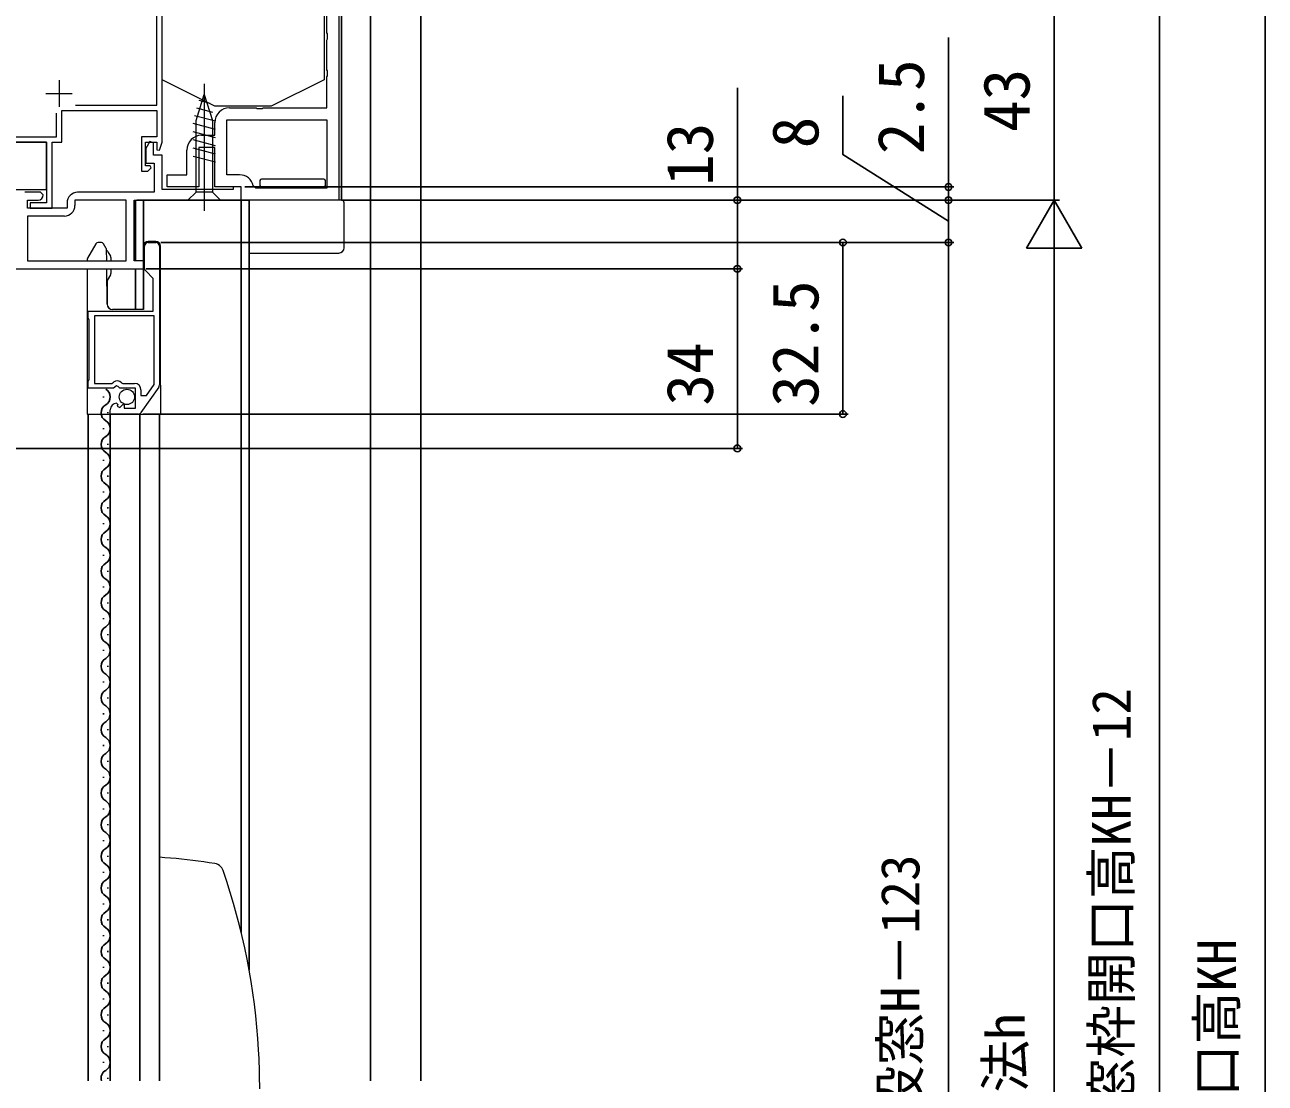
# Model space of a CAD drawing. Units: millimetres, scale not verified. Extents: x -525 to 525, y -783 to 778.
# Drawn here: x -354.5 to -119.5, y 60 to 260.4 of the extents above; entities that cross this region are included whole.
import ezdxf
from ezdxf.enums import TextEntityAlignment as Align

# ---------------------------------------------------------------- set-up
doc = ezdxf.new("R2010")
doc.units = ezdxf.units.MM
doc.header["$LTSCALE"] = 4
doc.layers.add('0-3_YKK_11', color=7, linetype='Continuous', lineweight=18)
doc.layers.add('0-6_YKK_13', color=4, linetype='Continuous', lineweight=18)
for name, color, linetype in [('0-5_YKK_12', 2, 'Continuous'), ('0-8_YKK_D', 6, 'Continuous'), ('0-A_YSS_K', 3, 'Continuous')]:
    doc.layers.add(name, color=color, linetype=linetype)
doc.styles.add('ＭＳ ゴシック', font='')
doc.styles.get('ＭＳ ゴシック').set_extended_font_data('MS Gothic')

msp = doc.modelspace()

# ---------------------------------------------------------------- linework, layer by layer
at = {"layer": '0-3_YKK_11', "color": 211}
for p, q in [((-348.004, 249.9), (-348.004, 244.9)), ((-350.504, 247.4), (-345.504, 247.4))]:
    msp.add_line(p, q, dxfattribs=at)
at = {"layer": '0-3_YKK_11'}
for p, q in [((-331.1, 219.2), (-329.7, 219.2)), ((-331.8, 214.29), (-331.8, 218.5)), ((-329, 218.5), (-329, 192.22)), ((-329.126, 191.819), (-332.491, 186.999))]:
    msp.add_line(p, q, dxfattribs=at)
for points in [[(-295, 283.2), (-295, 227.2), (-313.5, 227.2), (-313.5, 229.7), (-318.5, 229.7), (-318.5, 237.2), (-321.5, 237.2), (-321.5, 229.7), (-327.5, 229.7), (-327.5, 232), (-323.8, 232), (-323.8, 236.7)], [(-315.7, 244.7), (-310.671, 244.7), (-310.479, 244.557), (-309.521, 244.557), (-309.329, 244.7), (-297.3, 244.7), (-297.3, 250.529), (-297.157, 250.721), (-297.157, 251.679), (-297.3, 251.871), (-297.3, 257.529), (-297.157, 257.721), (-297.157, 258.679), (-297.3, 258.871), (-297.3, 262.529)], [(-316.2, 242.4), (-297.3, 242.4), (-297.3, 229.5), (-310.759, 229.5), (-311.249, 229.903)], [(-313.8, 232), (-316.2, 232), (-316.2, 242.4)], [(-321, 239.5), (-318.5, 239.5), (-318.5, 241.9)], [(-337.118, 188.799), (-336.907, 188.548), (-336.992, 188.229), (-336.524, 187.959), (-335.947, 188.536), (-335.7, 188.434), (-335.7, 187.8), (-333.5, 187.8), (-333.5, 191.6), (-336.5, 191.6), (-336.8, 191.9), (-337.129, 192.053), (-337.669, 191.6), (-342.5, 191.6), (-342.5, 192.927), (-342.4, 193.1), (-342.3, 193.273), (-342.3, 204.527), (-342.4, 204.7), (-342.5, 204.873), (-342.5, 206.2), (-330.2, 206.2), (-330.2, 212.4), (-331.595, 213.795)], [(-330, 192.315), (-330, 205.3), (-341.3, 205.3), (-341.3, 192.5), (-337.996, 192.5), (-337.707, 192.743)], [(-336.157, 192.607), (-335.928, 192.5), (-333.7, 192.5)], [(-332.5, 191.3), (-332.5, 190.2), (-331.476, 190.2), (-330, 192.315)], [(-333.065, 186.7), (-338.3, 186.7), (-338.3, 187.505)]]:
    msp.add_lwpolyline(points, dxfattribs=at)
at = {"layer": '0-3_YKK_11', "color": 211}
for points in [[(-344.901, 245.2), (-329.504, 245.2), (-329.504, 263.5), (-329.704, 263.7), (-330.004, 264), (-330.004, 268.9), (-367.504, 268.9), (-367.504, 239.2), (-348.504, 239.2), (-348.504, 243.7)], [(-384.846, 238.2), (-350.404, 238.2), (-350.404, 226.7), (-353.504, 226.7), (-353.504, 225.7), (-349.304, 225.7), (-349.304, 238.2), (-347.504, 238.2), (-347.504, 244.2), (-329.504, 244.2), (-329.504, 239.2), (-332.404, 239.2), (-332.404, 232.7), (-331.204, 232.7), (-330.567, 233.307), (-330.724, 233.7), (-331.604, 233.7), (-331.604, 238.2), (-329.504, 238.2), (-329.504, 236.743), (-328.997, 236.664), (-328.504, 238.2), (-328.504, 265.742)], [(-359, 214.2), (-332, 214.2), (-332, 215.7), (-333.8, 215.7), (-333.8, 227.2), (-313.5, 227.2), (-313.5, 229.7), (-315, 229.7), (-315, 229.2), (-328.5, 229.2), (-328.5, 235.7), (-330.1, 235.7), (-330.1, 238.081), (-330.834, 238.283), (-331.6, 237), (-331.6, 234.2), (-330, 234.2), (-330, 228.7), (-344.5, 228.7)], [(-351, 228.2), (-351.5, 228.7), (-354.5, 228.7)], [(-346.5, 226.7), (-346.5, 225.7), (-354, 225.7), (-354, 227.2), (-352, 227.2)], [(-354, 215.7), (-335.3, 215.7), (-335.3, 227.2), (-345, 227.2), (-345, 226.2)], [(-347, 224.2), (-354, 224.2), (-354, 215.7)]]:
    msp.add_lwpolyline(points, dxfattribs=at)
at = {"layer": '0-3_YKK_11'}
for centre, radius, start, end in [((-315.7, 241.9), 2.8, 90.00001, 179.99999), ((-321, 236.7), 2.8, 90.00001, 179.99999), ((-313.8, 229.4), 2.6, 11.15993, 90.00001), ((-331.1, 218.5), 0.7, 90.00001, 179.99999), ((-329.7, 218.5), 0.7, 0.00001, 89.99999), ((-331.1, 214.29), 0.7, 179.99997, 224.99996), ((-337, 191.9), 1.1, 40.00519, 130.00001), ((-333.7, 191.3), 1.2, 0.00001, 89.99999), ((-329.7, 192.22), 0.7, 325.08065, 0.00008), ((-337, 187.505), 1.3, 95.2159, 180.00002), ((-333.065, 187.4), 0.7, 270.00002, 325.08063)]:
    msp.add_arc(centre, radius, start, end, dxfattribs=at)
at = {"layer": '0-3_YKK_11', "color": 211}
for centre, radius, start, end in [((-352, 228.2), 1, 270.00001, 359.99999), ((-344.5, 226.7), 2, 90.00001, 179.99999), ((-347, 226.2), 2, 270.00001, 359.99999)]:
    msp.add_arc(centre, radius, start, end, dxfattribs=at)
at = {"layer": '0-5_YKK_12'}
for p, q in [((-289, 60.45), (-289, 283.7)), ((-294.5, 227.2), (-294.5, 278.2)), ((-333.5, 227.158), (-333.5, 215.742)), ((-333.3, 227.2), (-312, 227.2)), ((-332, 227.2), (-332, 206.5)), ((-313.5, 88.574), (-313.5, 227.2)), ((-312, 81.411), (-312, 227.2)), ((-333.5, 214.2), (-333.5, 206.5)), ((-339.56, 189.85), (-339.56, 190.05)), ((-342.5, 60.45), (-342.5, 186.7)), ((-338.8, 186.85), (-338.8, 187.05)), ((-338.3, 186.7), (-338.3, 60.45)), ((-332.7, 186.7), (-332.7, 60.45)), ((-329, 60.45), (-329, 186.7)), ((-339.56, 183.85), (-339.56, 184.05)), ((-338.8, 180.85), (-338.8, 181.05)), ((-339.56, 177.85), (-339.56, 178.05)), ((-338.8, 174.85), (-338.8, 175.05)), ((-339.56, 171.85), (-339.56, 172.05)), ((-338.8, 168.85), (-338.8, 169.05)), ((-339.56, 165.85), (-339.56, 166.05)), ((-338.8, 162.85), (-338.8, 163.05)), ((-339.56, 159.85), (-339.56, 160.05)), ((-338.8, 156.85), (-338.8, 157.05)), ((-339.56, 153.85), (-339.56, 154.05)), ((-338.8, 150.85), (-338.8, 151.05)), ((-339.56, 147.85), (-339.56, 148.05)), ((-338.8, 144.85), (-338.8, 145.05)), ((-339.56, 141.85), (-339.56, 142.05)), ((-338.8, 138.85), (-338.8, 139.05)), ((-339.56, 135.85), (-339.56, 136.05)), ((-338.8, 132.85), (-338.8, 133.05)), ((-339.56, 129.85), (-339.56, 130.05)), ((-338.8, 126.85), (-338.8, 127.05)), ((-339.56, 123.85), (-339.56, 124.05)), ((-338.8, 120.85), (-338.8, 121.05)), ((-339.56, 117.85), (-339.56, 118.05)), ((-338.8, 114.85), (-338.8, 115.05)), ((-339.56, 111.85), (-339.56, 112.05)), ((-338.8, 108.85), (-338.8, 109.05)), ((-339.56, 105.85), (-339.56, 106.05)), ((-338.8, 102.85), (-338.8, 103.05)), ((-339.56, 99.85), (-339.56, 100.05)), ((-338.8, 96.85), (-338.8, 97.05)), ((-339.56, 93.85), (-339.56, 94.05)), ((-338.8, 90.85), (-338.8, 91.05)), ((-339.56, 87.85), (-339.56, 88.05)), ((-338.8, 84.85), (-338.8, 85.05)), ((-339.56, 81.85), (-339.56, 82.05)), ((-338.8, 78.85), (-338.8, 79.05)), ((-339.56, 75.85), (-339.56, 76.05)), ((-338.8, 72.85), (-338.8, 73.05)), ((-339.56, 69.85), (-339.56, 70.05)), ((-338.8, 66.85), (-338.8, 67.05)), ((-339.56, 63.85), (-339.56, 64.05)), ((-338.8, 60.85), (-338.8, 61.05))]:
    msp.add_line(p, q, dxfattribs=at)
for centre, start, end in [((-340.018, 189.95), 299.20254, 60.79746), ((-338.342, 186.95), 119.20254, 240.79746), ((-340.018, 183.95), 299.20254, 60.79746), ((-338.342, 180.95), 119.20254, 240.79746), ((-340.018, 177.95), 299.20254, 60.79746), ((-338.342, 174.95), 119.20254, 240.79746), ((-340.018, 171.95), 299.20254, 60.79746), ((-338.342, 168.95), 119.20254, 240.79746), ((-340.018, 165.95), 299.20254, 60.79746), ((-338.342, 162.95), 119.20254, 240.79746), ((-340.018, 159.95), 299.20254, 60.79746), ((-338.342, 156.95), 119.20254, 240.79746), ((-340.018, 153.95), 299.20254, 60.79746), ((-338.342, 150.95), 119.20254, 240.79746), ((-340.018, 147.95), 299.20254, 60.79746), ((-338.342, 144.95), 119.20254, 240.79746), ((-340.018, 141.95), 299.20254, 60.79746), ((-338.342, 138.95), 119.20254, 240.79746), ((-340.018, 135.95), 299.20254, 60.79746), ((-338.342, 132.95), 119.20254, 240.79746), ((-340.018, 129.95), 299.20254, 60.79746), ((-338.342, 126.95), 119.20254, 240.79746), ((-340.018, 123.95), 299.20254, 60.79746), ((-338.342, 120.95), 119.20254, 240.79746), ((-340.018, 117.95), 299.20254, 60.79746), ((-338.342, 114.95), 119.20254, 240.79746), ((-340.018, 111.95), 299.20254, 60.79746), ((-338.342, 108.95), 119.20254, 240.79746), ((-340.018, 105.95), 299.20254, 60.79746), ((-338.342, 102.95), 119.20254, 240.79746), ((-340.018, 99.95), 299.20254, 60.79746), ((-338.342, 96.95), 119.20254, 240.79746), ((-340.018, 93.95), 299.20254, 60.79746), ((-338.342, 90.95), 119.20254, 240.79746), ((-340.018, 87.95), 299.20254, 60.79746), ((-338.342, 84.95), 119.20254, 240.79746), ((-340.018, 81.95), 299.20254, 60.79746), ((-338.342, 78.95), 119.20254, 240.79746), ((-340.018, 75.95), 299.20254, 60.79746), ((-338.342, 72.95), 119.20254, 240.79746), ((-340.018, 69.95), 299.20254, 60.79746), ((-338.342, 66.95), 119.20254, 240.79746), ((-340.018, 63.95), 299.20254, 60.79746), ((-338.342, 60.95), 119.20254, 196.91585)]:
    msp.add_arc(centre, 1.718, start, end, dxfattribs=at)
at = {"layer": '0-6_YKK_13'}
for p, q in [((-320.5, 249.2), (-320.5, 225.2)), ((-318.854, 243.808), (-321.89, 244.621)), ((-319.389, 245.504), (-321.438, 246.053)), ((-318.4, 242.133), (-322.341, 243.189)), ((-318.4, 240.58), (-322.6, 241.706)), ((-318.4, 239.027), (-322.6, 240.153)), ((-318.4, 237.474), (-322.6, 238.6)), ((-318.4, 235.921), (-322.6, 237.047)), ((-318.4, 234.369), (-322.6, 235.494)), ((-309.95, 230.9), (-309.95, 230.454)), ((-309.95, 230.454), (-309.95, 230)), ((-297.85, 231.2), (-309.65, 231.2)), ((-297.55, 230.454), (-297.55, 230.9)), ((-297.55, 230), (-297.55, 230.454)), ((-318.95, 228.75), (-322.05, 228.75)), ((-309.65, 229.7), (-297.85, 229.7)), ((-295, 227.2), (-312, 227.2)), ((-294.5, 227.2), (-295, 227.2)), ((-294, 218.2), (-294, 226.7)), ((-341.044, 218.95), (-342.633, 216.198)), ((-340, 219.2), (-340.611, 219.2)), ((-339.066, 218.083), (-339.567, 218.95)), ((-329.7, 219.4), (-331.1, 219.4)), ((-338.98, 215.697), (-338.999, 217.837)), ((-338.756, 217.45), (-338.267, 216.604)), ((-338.2, 216.354), (-338.2, 215.697)), ((-328.8, 192.181), (-328.8, 218.5)), ((-312, 217.2), (-295, 217.2)), ((-342.7, 215.948), (-342.7, 215.697)), ((-342.7, 214.197), (-342.7, 192)), ((-338.909, 207.491), (-338.967, 214.197)), ((-338.2, 214.197), (-338.2, 213.334)), ((-338.267, 213.084), (-338.9, 211.988)), ((-338.9, 211.988), (-338.9, 207.5)), ((-333.5, 206.5), (-337.909, 206.5)), ((-342.7, 192), (-342.7, 190.8)), ((-342.7, 190.8), (-342.7, 186.7)), ((-328.8, 192.181), (-328.8, 186.7)), ((-342.7, 186.7), (-342, 186.7)), ((-342, 186.7), (-338.3, 186.7)), ((-338.3, 186.7), (-333.5, 186.7)), ((-333.5, 186.7), (-328.96, 186.7)), ((-328.96, 186.7), (-328.8, 186.7))]:
    msp.add_line(p, q, dxfattribs=at)
for points in [[(-328.5, 268.5), (-297.8, 268.5), (-297.8, 250), (-307.8, 245), (-318.5, 245), (-328.5, 250)], [(-322.05, 228.75), (-322.05, 242.284), (-320.5, 247.2), (-318.95, 242.284), (-318.95, 228.75), (-317.4, 227.2), (-323.6, 227.2)], [(-350.4, 238.2), (-367.4, 238.2), (-367.4, 229.2), (-350.4, 229.2)]]:
    msp.add_lwpolyline(points, close=True, dxfattribs=at)
for points in [[(-332, 218.5), (-332, 206.5), (-333.5, 206.5)], [(-318.496, 101.602), (-319.541, 101.762), (-320.587, 101.913), (-321.635, 102.054), (-322.684, 102.186), (-323.735, 102.309), (-324.786, 102.422), (-325.838, 102.527), (-326.891, 102.621), (-327.945, 102.707), (-329, 102.785)], [(-316.912, 100.267), (-317.024, 100.557), (-317.193, 100.82), (-317.398, 101.054), (-317.637, 101.255), (-317.904, 101.414), (-318.193, 101.533), (-318.497, 101.598)], [(-310.17, 65.502), (-310.185, 65.792), (-310.199, 66.055), (-310.213, 66.302)]]:
    msp.add_lwpolyline(points, dxfattribs=at)
msp.add_circle((-335.149, 189.95), 1.45, dxfattribs=at)
for centre, radius, start, end in [((-309.65, 230.9), 0.3, 90, 180), ((-297.85, 230.9), 0.3, 0, 90), ((-309.65, 230), 0.3, 180, 270), ((-307.8, 229.4), 0.3, 19.47122, 90), ((-299.7, 229.4), 0.3, 90, 160.52878), ((-297.85, 230), 0.3, 270, 0), ((-294.5, 226.7), 0.5, 0, 90), ((-340.611, 218.7), 0.5, 90, 150), ((-340, 218.7), 0.5, 30, 90), ((-331.1, 218.5), 0.9, 90, 180), ((-329.7, 218.5), 0.9, 0, 90), ((-339.499, 217.833), 0.5, 0.5, 30), ((-339.189, 217.2), 0.5, 30, 67.50938), ((-338.7, 216.354), 0.5, 0, 30), ((-295, 218.2), 1, 270, 0), ((-342.2, 215.948), 0.5, 150, 180), ((-338.7, 213.334), 0.5, 330, 0), ((-337.909, 207.5), 1, 180.5, 270), ((-337.9, 207.5), 1, 180, 270), ((-437.122, 58.95), 127.122, 3.31549, 18.97007), ((-437.122, 58.95), 127.121, 0, 2.95421)]:
    msp.add_arc(centre, radius, start, end, dxfattribs=at)
at = {"layer": '0-8_YKK_D'}
for p, q in [((-119.5, 271.7), (-119.5, -137.3)), ((-159.5, 270.2), (-159.5, 227.2)), ((-139.5, 270.2), (-139.5, 252.013)), ((-139.5, 259.7), (-139.5, -137.3)), ((-179.5, 229.7), (-179.5, 258.027)), ((-312.8, 229.7), (-178.5, 229.7)), ((-179.5, 227.2), (-179.5, 229.7)), ((-294.5, 227.2), (-178.5, 227.2)), ((-294.5, 227.2), (-158.5, 227.2)), ((-294.5, 227.2), (-158.5, 227.2)), ((-294.5, 227.2), (-178.5, 227.2)), ((-294.5, 227.2), (-218.5, 227.2)), ((-179.5, 219.2), (-179.5, 227.2)), ((-179.5, 227.2), (-179.5, 224.65)), ((-159.5, 227.2), (-164.75, 218.107)), ((-159.5, 227.2), (-154.25, 218.107)), ((-159.5, 227.2), (-159.5, 209.013)), ((-328.7, 219.2), (-198.5, 219.2)), ((-328.7, 219.2), (-178.5, 219.2)), ((-328.7, 219.2), (-178.5, 219.2)), ((-199.5, 219.2), (-199.5, 186.7)), ((-179.5, 219.2), (-179.5, -75.8)), ((-164.75, 218.107), (-154.25, 218.107)), ((-159.5, 216.7), (-159.5, -100.3)), ((-331.5, 214.2), (-218.5, 214.2)), ((-331.5, 214.2), (-218.5, 214.2)), ((-219.5, 214.2), (-219.5, 180.2)), ((-332.065, 186.7), (-198.5, 186.7)), ((-363, 180.2), (-218.5, 180.2))]:
    msp.add_line(p, q, dxfattribs=at)
for points in [[(-219.5, 214.2), (-219.5, 227.2), (-219.5, 248.477)], [(-179.5, 223.2), (-199.5, 235.845), (-199.5, 246.936)]]:
    msp.add_lwpolyline(points, dxfattribs=at)
for centre in [(-179.5, 229.7), (-219.5, 227.2), (-179.5, 227.2), (-179.5, 227.2), (-199.5, 219.2), (-179.5, 219.2), (-179.5, 219.2), (-219.5, 214.2), (-219.5, 214.2), (-199.5, 186.7), (-219.5, 180.2)]:
    msp.add_circle(centre, 0.637, dxfattribs=at)
at = {"layer": '0-A_YSS_K'}
msp.add_lwpolyline([(-282.5, 305.7), (-279.5, 305.7), (-279.5, 60.45)], dxfattribs=at)

# ---------------------------------------------------------------- texts
at = {"layer": '0-8_YKK_D', "style": 'ＭＳ ゴシック'}
for s, height, p in [('2.5', 8.798, (-181.5, 235.914)), ('43', 8.798, (-161.5, 240.109)), ('8', 8.798, (-201.5, 237.027)), ('13', 8.798, (-221.5, 229.909)), ('32.5', 8.798, (-201.5, 188.086)), ('34', 8.798, (-221.5, 188.302)), ('新設窓H＝ジョイント枠出来高JH＝既設窓枠開口高KH－12', 7.331, (-142.807, -120.107)), ('網戸出来高MH＝新設窓H－123', 7.331, (-182.807, -26.624)), ('既設窓枠開口高KH', 7.331, (-122.807, 7.37)), ('新設窓内法h', 7.331, (-162.864, 18.228))]:
    msp.add_text(s, height=height, rotation=90, dxfattribs=at).set_placement(p, align=Align.BOTTOM_LEFT)

doc.saveas('drawing.dxf')
